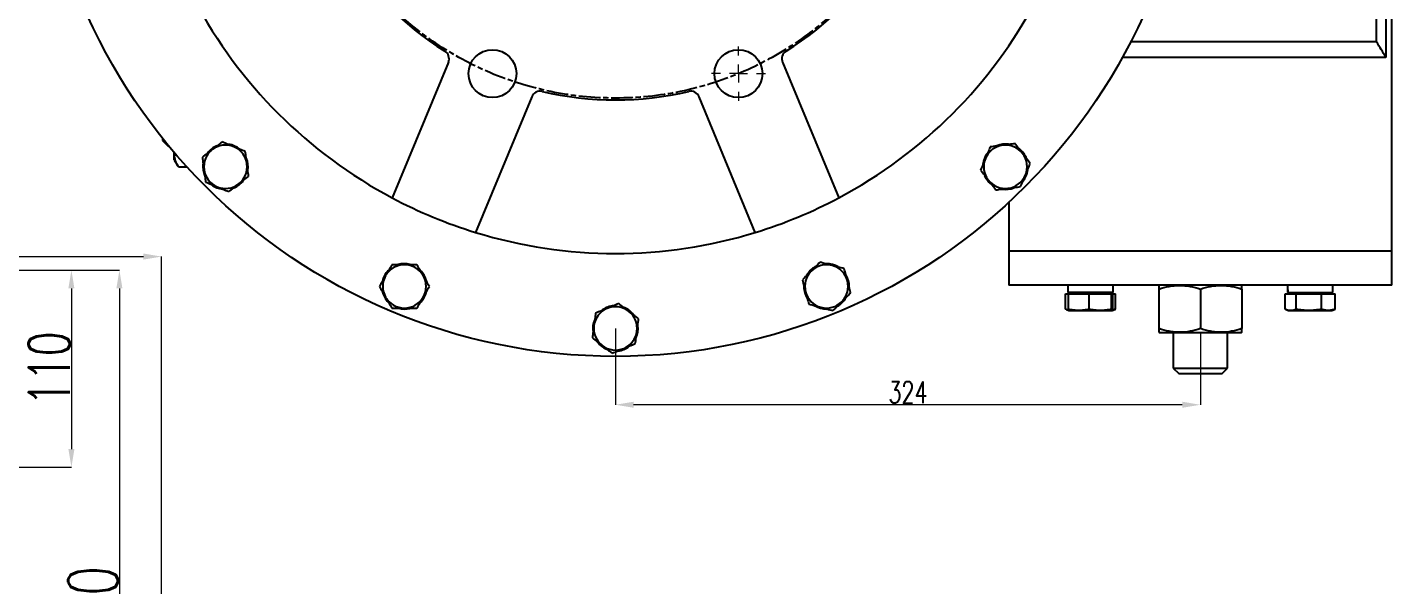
# Model space of a CAD drawing. Header units: millimetres. Extents: x 1486 to 4728, y 464 to 2757.
# Drawn here: x 3247 to 4003, y 1335 to 1644 of the extents above; entities that cross this region are included whole.
import ezdxf

# ---------------------------------------------------------------- set-up
doc = ezdxf.new("R2010")
doc.units = ezdxf.units.MM
doc.linetypes.add('AM_ISO08W050', pattern=[18, 12, -1.5, 3, -1.5])
for name, color, linetype, lineweight in [('10', 7, 'Continuous', 0), ('AM_5', 3, 'Continuous', 25), ('AM_7', 4, 'AM_ISO08W050', 25), ('标注', 3, 'Continuous', 13)]:
    doc.layers.add(name, color=color, linetype=linetype, lineweight=lineweight)
doc.styles.add('SLDTEXTSTYLE1', font='txt.shx', dxfattribs={"width": 0.7, "bigfont": 'gbcbig.shx'})
doc.dimstyles.new('SLDDIMSTYLE12$0', dxfattribs={"dimtxt": 12, "dimasz": 10, "dimexe": 0, "dimexo": 0.0625, "dimgap": 0.875, "dimtad": 1, "dimdec": 1, "dimlfac": 1.8, "dimrnd": 1e-09, "dimzin": 12, "dimdsep": 46, "dimtxsty": 'SLDTEXTSTYLE1', "dimcen": 0.09, "dimdle": 8.16, "dimclrd": 3, "dimclre": 3, "dimadec": 0, "dimazin": 3, "dimtfac": 1, "dimtdec": 1, "dimtofl": 0, "dimtmove": 0, "dimatfit": 3, "dimfxl": 0, "dimfrac": 2, "dimtolj": 1, "dimlwd": 5, "dimlwe": 5, "dimarcsym": 0})
doc.dimstyles.new('SLDDIMSTYLE12$3', dxfattribs={"dimtxt": 12, "dimasz": 10, "dimexe": 0, "dimexo": 0.0625, "dimgap": 0.875, "dimtad": 1, "dimdec": 1, "dimlfac": 1.8, "dimrnd": 1e-09, "dimzin": 12, "dimdsep": 46, "dimtxsty": 'SLDTEXTSTYLE1', "dimcen": 0.09, "dimdle": 8.16, "dimclrd": 3, "dimclre": 3, "dimadec": 0, "dimazin": 3, "dimtfac": 1, "dimtdec": 1, "dimtofl": 0, "dimtmove": 0, "dimatfit": 3, "dimfxl": 0, "dimfrac": 2, "dimtolj": 1, "dimlwd": 5, "dimlwe": 5, "dimarcsym": 0})

# ---------------------------------------------------------------- blocks, each defined once
blk = doc.blocks.new('*D61')
at = {"layer": 'AM_5', "color": 3, "lineweight": 5, "transparency": 16777216}
blk.add_line((2911.41, 1077.73), (2911.41, 1516.77), dxfattribs=at)
at = {"layer": 'AM_5', "color": 3, "linetype": 'Continuous', "lineweight": 5, "transparency": 16777216}
for p, q in [((2921.41, 1516.77), (3311.71, 1516.77)), ((3321.71, 1042), (3321.71, 1516.77))]:
    blk.add_line(p, q, dxfattribs=at)
at = {"layer": 'AM_5', "color": 3, "transparency": 16777216}
for points in [[(2921.41, 1518.44), (2921.41, 1515.11), (2911.41, 1516.77)], [(3311.71, 1518.44), (3311.71, 1515.11), (3321.71, 1516.77)]]:
    blk.add_solid(points, dxfattribs=at)
at = {"layer": 'Defpoints', "color": 0, "transparency": 16777216}
for p in [(3321.71, 1516.77), (2911.41, 1077.67), (3321.71, 1041.93)]:
    blk.add_point(p, dxfattribs=at)
at = {"layer": 'AM_5', "color": 0, "transparency": 16777216, "insert": (3116.56, 1531.36), "char_height": 12, "attachment_point": 5, "style": 'SLDTEXTSTYLE1'}
blk.add_mtext('\\A1;{\\H2.28571x;410}', dxfattribs=at)
blk = doc.blocks.new('*D63')
at = {"layer": 'Defpoints', "color": 0, "transparency": 16777216}
for p in [(3225.53, 1509.17), (3225.53, 1400.17), (3271.79, 1400.17)]:
    blk.add_point(p, dxfattribs=at)
at = {"layer": '标注', "color": 3, "lineweight": 5, "transparency": 16777216}
blk.add_line((3225.59, 1509.17), (3271.79, 1509.17), dxfattribs=at)
at = {"layer": '标注', "color": 3, "linetype": 'Continuous', "lineweight": 5, "transparency": 16777216}
for p, q in [((3271.79, 1499.17), (3271.79, 1410.17)), ((3225.59, 1400.17), (3271.79, 1400.17))]:
    blk.add_line(p, q, dxfattribs=at)
at = {"layer": '标注', "color": 3, "transparency": 16777216}
for points in [[(3270.12, 1499.17), (3273.45, 1499.17), (3271.79, 1509.17)], [(3270.12, 1410.17), (3273.45, 1410.17), (3271.79, 1400.17)]]:
    blk.add_solid(points, dxfattribs=at)
at = {"layer": '标注', "color": 0, "transparency": 16777216, "insert": (3259.48, 1454.67), "char_height": 10, "attachment_point": 5, "rotation": 90, "style": 'SLDTEXTSTYLE1'}
blk.add_mtext('\\A1;{\\H2.28571x;110}', dxfattribs=at)
blk = doc.blocks.new('*D57')
at = {"layer": 'AM_5', "color": 3, "lineweight": 5, "transparency": 16777216}
blk.add_line((3225.59, 1509.17), (3298.38, 1509.17), dxfattribs=at)
at = {"layer": 'AM_5', "color": 3, "linetype": 'Continuous', "lineweight": 5, "transparency": 16777216}
for p, q in [((3298.38, 1499.17), (3298.38, 1087.67)), ((2911.47, 1077.67), (3298.38, 1077.67))]:
    blk.add_line(p, q, dxfattribs=at)
at = {"layer": 'AM_5', "color": 3, "transparency": 16777216}
for points in [[(3296.71, 1499.17), (3300.04, 1499.17), (3298.38, 1509.17)], [(3296.71, 1087.67), (3300.04, 1087.67), (3298.38, 1077.67)]]:
    blk.add_solid(points, dxfattribs=at)
at = {"layer": 'Defpoints', "color": 0, "transparency": 16777216}
for p in [(3225.53, 1509.17), (2911.41, 1077.67), (3298.38, 1077.67)]:
    blk.add_point(p, dxfattribs=at)
at = {"layer": 'AM_5', "color": 0, "transparency": 16777216, "insert": (3283.79, 1320.81), "char_height": 12, "attachment_point": 5, "rotation": 90, "style": 'SLDTEXTSTYLE1'}
blk.add_mtext('\\A1;{\\H2.28571x;430}', dxfattribs=at)
blk = doc.blocks.new('SW_CENTERMARKSYMBOL_6')
at = {"layer": '10', "color": 0}
for p, q in [((0, 1), (0, 1.5)), ((-1, 0), (-1.5, 0)), ((0, 0), (-0.5, 0)), ((0, 0), (0, 0.5)), ((0, 0), (0, -0.5)), ((0, 0), (0.5, 0)), ((1, 0), (1.5, 0)), ((0, -1), (0, -1.5))]:
    blk.add_line(p, q, dxfattribs=at)
blk = doc.blocks.new('*D71')
at = {"layer": 'AM_5', "color": 3, "linetype": 'Continuous', "lineweight": 5, "transparency": 16777216}
blk.add_line((3358.49, 2114.32), (3393.36, 2060.42), dxfattribs=at)
at = {"layer": 'AM_5', "color": 3, "lineweight": 5, "transparency": 16777216}
for p, q in [((3573.07, 1782.51), (3573.25, 1782.51)), ((3573.16, 1782.42), (3573.16, 1782.6))]:
    blk.add_line(p, q, dxfattribs=at)
at = {"layer": 'AM_5', "color": 3, "transparency": 16777216}
blk.add_solid([(3394.76, 2061.33), (3391.96, 2059.52), (3398.79, 2052.03)], dxfattribs=at)
at = {"layer": 'Defpoints', "color": 0, "transparency": 16777216}
for p in [(3398.79, 2052.03), (3747.52, 1512.99)]:
    blk.add_point(p, dxfattribs=at)
at = {"layer": 'AM_5', "color": 0, "transparency": 16777216, "insert": (3373.11, 2104.39), "char_height": 12, "attachment_point": 5, "rotation": 302.90049, "style": 'SLDTEXTSTYLE1'}
blk.add_mtext('\\A1;∅642', dxfattribs=at)
blk = doc.blocks.new('*D74')
at = {"layer": 'AM_5', "color": 3, "linetype": 'Continuous', "lineweight": 5, "transparency": 16777216}
for p, q in [((3573.16, 1476.95), (3573.16, 1434.72)), ((3887.16, 1434.72), (3583.16, 1434.72))]:
    blk.add_line(p, q, dxfattribs=at)
at = {"layer": 'AM_5', "color": 3, "lineweight": 5, "transparency": 16777216}
blk.add_line((3897.16, 1474.55), (3897.16, 1434.72), dxfattribs=at)
at = {"layer": 'AM_5', "color": 3, "transparency": 16777216}
for points in [[(3583.16, 1436.39), (3583.16, 1433.05), (3573.16, 1434.72)], [(3887.16, 1436.39), (3887.16, 1433.05), (3897.16, 1434.72)]]:
    blk.add_solid(points, dxfattribs=at)
at = {"layer": 'Defpoints', "color": 0, "transparency": 16777216}
for p in [(3573.16, 1477.01), (3897.16, 1474.61), (3573.16, 1434.72)]:
    blk.add_point(p, dxfattribs=at)
at = {"layer": 'AM_5', "color": 0, "transparency": 16777216, "insert": (3735.16, 1441.59), "char_height": 12, "attachment_point": 5, "style": 'SLDTEXTSTYLE1'}
blk.add_mtext('\\A1;324', dxfattribs=at)

msp = doc.modelspace()

# ---------------------------------------------------------------- linework, layer by layer
at = {"color": 7, "linetype": 'Continuous', "lineweight": 25}
for p, q in [((4003.155, 1520.01), (4003.155, 2045.01)), ((3999.917, 1938.01), (3999.917, 1627.01)), ((3994.751, 1635.67), (3994.751, 1929.35)), ((3994.751, 1635.67), (3858.601, 1635.67)), ((3999.917, 1627.01), (3853.977, 1627.01)), ((3480.587, 1624.358), (3449.484, 1549.269)), ((3665.724, 1624.358), (3696.827, 1549.269)), ((3526.781, 1605.224), (3495.678, 1530.135)), ((3650.633, 1530.135), (3619.53, 1605.224)), ((3322.155, 1582.41), (3322.155, 1581.01)), ((3322.155, 1581.01), (3325.155, 1578.01)), ((3325.155, 1578.704), (3325.155, 1578.01)), ((3325.155, 1578.01), (3325.727, 1578.01)), ((3328.755, 1570.385), (3328.755, 1574.4)), ((3328.755, 1570.385), (3330.688, 1567.038)), ((3331.026, 1566.476), (3335.731, 1566.476)), ((3791.155, 1546.89), (3791.155, 1520.01)), ((3791.155, 1520.01), (3791.155, 1501.01)), ((3791.155, 1520.01), (3897.155, 1520.01)), ((3897.155, 1520.01), (4003.155, 1520.01)), ((4003.155, 1501.01), (4003.155, 1520.01)), ((3897.155, 1501.01), (3791.155, 1501.01)), ((3823.794, 1501.01), (3823.794, 1496.91)), ((3848.894, 1496.91), (3823.794, 1496.91)), ((3825.344, 1496.91), (3824.544, 1496.11)), ((3848.144, 1496.11), (3847.344, 1496.91)), ((3848.894, 1496.91), (3848.894, 1501.01)), ((3874.53, 1501.01), (3874.155, 1500.794)), ((3874.155, 1498.739), (3874.155, 1476.881)), ((4003.155, 1501.01), (3897.155, 1501.01)), ((3897.155, 1498.739), (3897.155, 1476.881)), ((3920.155, 1500.794), (3919.78, 1501.01)), ((3920.155, 1498.739), (3920.155, 1476.881)), ((3945.417, 1501.01), (3945.417, 1496.91)), ((3945.417, 1496.91), (3945.642, 1496.91)), ((3945.642, 1496.91), (3970.517, 1496.91)), ((3946.967, 1496.91), (3946.167, 1496.11)), ((3969.767, 1496.11), (3968.967, 1496.91)), ((3970.517, 1496.91), (3970.517, 1501.01)), ((3822.513, 1487.586), (3822.513, 1496.11)), ((3822.513, 1496.11), (3823.944, 1496.11)), ((3823.944, 1496.11), (3823.944, 1487.586)), ((3823.944, 1496.11), (3835.5, 1496.11)), ((3835.5, 1487.586), (3835.5, 1496.11)), ((3835.5, 1496.11), (3847.9, 1496.11)), ((3847.9, 1487.586), (3847.9, 1496.11)), ((3847.9, 1496.11), (3848.744, 1496.11)), ((3848.744, 1496.11), (3850.175, 1496.11)), ((3848.744, 1487.586), (3848.744, 1496.11)), ((3850.175, 1487.586), (3850.175, 1496.11)), ((3944.136, 1487.586), (3944.136, 1496.11)), ((3944.136, 1496.11), (3950.32, 1496.11)), ((3950.32, 1487.586), (3950.32, 1496.11)), ((3950.32, 1496.11), (3964.151, 1496.11)), ((3964.151, 1496.11), (3964.151, 1487.586)), ((3964.151, 1496.11), (3971.797, 1496.11)), ((3971.797, 1487.586), (3971.797, 1496.11)), ((3822.925, 1487.426), (3824.344, 1486.91)), ((3824.366, 1486.91), (3829.722, 1486.91)), ((3829.722, 1486.91), (3841.7, 1486.91)), ((3841.7, 1486.91), (3848.322, 1486.91)), ((3848.344, 1486.91), (3849.763, 1487.426)), ((3850.175, 1487.586), (3848.566, 1487.166)), ((3849.754, 1487.45), (3850.175, 1487.586)), ((3944.548, 1487.426), (3945.967, 1486.91)), ((3945.967, 1486.91), (3947.228, 1486.91)), ((3947.228, 1486.91), (3957.236, 1486.91)), ((3957.236, 1486.91), (3967.974, 1486.91)), ((3967.974, 1486.91), (3969.967, 1486.91)), ((3969.967, 1486.91), (3971.385, 1487.426)), ((3971.377, 1487.45), (3971.797, 1487.586)), ((3874.155, 1474.827), (3874.53, 1474.61)), ((3919.78, 1474.61), (3874.53, 1474.61)), ((3882.155, 1474.61), (3882.155, 1455.01)), ((3912.155, 1455.01), (3912.155, 1474.61)), ((3919.78, 1474.61), (3920.155, 1474.827)), ((3882.155, 1455.01), (3885.155, 1452.01)), ((3882.155, 1455.01), (3897.155, 1455.01)), ((3885.155, 1452.01), (3909.155, 1452.01)), ((3897.155, 1455.01), (3912.155, 1455.01)), ((3909.155, 1452.01), (3912.155, 1455.01))]:
    msp.add_line(p, q, dxfattribs=at)
for centre, radius in [((3573.155, 1782.51), 321), ((3505.038, 1618.06), 13.25), ((3641.273, 1618.06), 13.25)]:
    msp.add_circle(centre, radius, dxfattribs=at)
for centre, radius, start, end in [((3573.155, 1782.51), 179, 211.883595, 238.116405), ((3573.155, 1782.51), 179, 301.883595, 328.116405), ((3573.155, 1782.51), 264, 207.933879, 242.066121), ((3573.155, 1782.51), 264, 297.933879, 332.066121), ((3475.967, 1626.271), 5, 337.5, 58.116405), ((3670.343, 1626.271), 5, 121.883595, 202.5), ((3531.4, 1603.31), 5, 76.883595, 157.5), ((3573.155, 1782.51), 179, 256.883595, 283.116405), ((3614.911, 1603.31), 5, 22.5, 103.116405), ((3357.134, 1566.489), 12, 127.5, 187.5), ((3357.134, 1566.489), 12.55, 112.35835, 142.676801), ((3357.134, 1566.489), 12, 67.5, 127.5), ((3357.134, 1566.489), 12.55, 50.597209, 81.794427), ((3357.134, 1566.489), 12, 7.5, 67.5), ((3789.176, 1566.489), 12.55, 143.051817, 174.099574), ((3789.176, 1566.489), 12, 97.5, 157.5), ((3789.176, 1566.489), 12.55, 81.848422, 112.29247), ((3789.176, 1566.489), 12, 37.5, 97.5), ((3789.176, 1566.489), 12.55, 20.859321, 51.692056), ((3789.176, 1566.489), 12, 337.5, 37.5), ((3357.134, 1566.489), 12.55, 173.218902, 203.106001), ((3357.134, 1566.489), 12, 187.5, 247.5), ((3357.134, 1566.489), 12, 307.5, 7.5), ((3357.134, 1566.489), 12.55, 351.423322, 21.652194), ((3789.176, 1566.489), 12, 157.5, 217.5), ((3789.176, 1566.489), 12.55, 321.663071, 351.700503), ((3357.134, 1566.489), 12.55, 292.166265, 321.918979), ((3789.176, 1566.489), 12.55, 203.358925, 234.395361), ((3789.176, 1566.489), 12, 217.5, 277.5), ((3789.176, 1566.489), 12, 277.5, 337.5), ((3357.134, 1566.489), 12.55, 232.786112, 262.433134), ((3357.134, 1566.489), 12, 247.5, 307.5), ((3789.176, 1566.489), 12.55, 262.373117, 292.0564), ((3573.155, 1782.51), 264, 242.066121, 252.933879), ((3573.155, 1782.51), 264, 287.066121, 297.933879), ((3573.155, 1782.51), 264, 252.933879, 287.066121), ((3456.246, 1500.265), 12, 90, 150), ((3456.246, 1500.265), 12.55, 75.551817, 106.599574), ((3456.246, 1500.265), 12, 30, 90), ((3690.065, 1500.265), 12, 75, 135), ((3690.065, 1500.265), 12.55, 59.348422, 89.79247), ((3690.065, 1500.265), 12, 15, 75), ((3456.246, 1500.265), 12.55, 135.858925, 166.895361), ((3456.246, 1500.265), 12, 150, 210), ((3456.246, 1500.265), 12.55, 14.348422, 44.79247), ((3456.246, 1500.265), 12, 330, 30), ((3690.065, 1500.265), 12, 135, 195), ((3690.065, 1500.265), 12.55, 120.551817, 151.599574), ((3690.065, 1500.265), 12.55, 358.359321, 29.192056), ((3456.246, 1500.265), 12.55, 194.873117, 224.5564), ((3456.246, 1500.265), 12.55, 313.359321, 344.192056), ((3690.065, 1500.265), 12.55, 180.858925, 211.895361), ((3690.065, 1500.265), 12, 195, 255), ((3690.065, 1500.265), 12, 315, 15), ((3456.246, 1500.265), 12, 210, 270), ((3456.246, 1500.265), 12, 270, 330), ((3573.155, 1477.01), 12.55, 98.051817, 129.099574), ((3573.155, 1477.01), 12, 52.5, 112.5), ((3690.065, 1500.265), 12.55, 239.873117, 269.5564), ((3690.065, 1500.265), 12, 255, 315), ((3690.065, 1500.265), 12.55, 299.163071, 329.200503), ((3456.246, 1500.265), 12.55, 254.163071, 284.200503), ((3573.155, 1477.01), 12.55, 158.358925, 189.395361), ((3573.155, 1477.01), 12, 112.5, 172.5), ((3573.155, 1477.01), 12.55, 36.848422, 67.29247), ((3573.155, 1477.01), 12, 352.5, 52.5), ((3573.155, 1477.01), 12, 172.5, 232.5), ((3573.155, 1477.01), 12, 292.5, 352.5), ((3573.155, 1477.01), 12.55, 335.859321, 6.692056), ((3573.155, 1477.01), 12.55, 217.373117, 247.0564), ((3573.155, 1477.01), 12, 232.5, 292.5), ((3573.155, 1477.01), 12.55, 276.663071, 306.700503)]:
    msp.add_arc(centre, radius, start, end, dxfattribs=at)
for centre, start_param, end_param in [((3957.967, 1501.01), 1.5707963, 1.7605494), ((3957.967, 1496.91), 1.4763478, 1.5707963)]:
    msp.add_ellipse(centre, major_axis=(0, 21.737), ratio=0.5773503, start_param=start_param, end_param=end_param, dxfattribs=at)
msp.add_open_spline([(3999.917, 1627.01), (3998.197, 1629.898), (3996.475, 1632.785), (3994.751, 1635.67)], degree=3, dxfattribs=at)
for points, knots in [([(3355.326, 1580.227), (3354.417, 1579.53), (3353.505, 1578.83), (3351.674, 1577.425), (3350.754, 1576.719), (3349.829, 1576.009)], [0, 0, 0, 0, 0.5, 0.5, 1, 1, 1, 1]), ([(3361.726, 1577.576), (3360.649, 1578.022), (3359.578, 1578.465), (3357.445, 1579.349), (3356.384, 1579.789), (3355.326, 1580.227)], [0, 0, 0, 0, 0.5, 0.5, 1, 1, 1, 1]), ([(3331.026, 1566.476), (3330.447, 1567.542), (3329.275, 1569.696), (3328.753, 1572.297), (3329.123, 1573.771), (3329.213, 1574.129)], [0, 0, 0, 0, 0.4257016, 0.8606352, 1, 1, 1, 1]), ([(3349.829, 1576.009), (3348.904, 1575.3), (3347.984, 1574.594), (3346.153, 1573.188), (3345.241, 1572.489), (3344.333, 1571.792)], [0, 0, 0, 0, 0.5, 0.5, 1, 1, 1, 1]), ([(3368.127, 1574.924), (3367.069, 1575.363), (3366.007, 1575.802), (3363.875, 1576.686), (3362.803, 1577.129), (3361.726, 1577.576)], [0, 0, 0, 0, 0.5, 0.5, 1, 1, 1, 1]), ([(3369.032, 1568.055), (3368.879, 1569.211), (3368.728, 1570.361), (3368.427, 1572.649), (3368.277, 1573.789), (3368.127, 1574.924)], [0, 0, 0, 0, 0.5, 0.5, 1, 1, 1, 1]), ([(3780.741, 1577.482), (3780.303, 1576.424), (3779.863, 1575.362), (3778.98, 1573.229), (3778.536, 1572.158), (3778.09, 1571.081)], [0, 0, 0, 0, 0.5, 0.5, 1, 1, 1, 1]), ([(3787.61, 1578.386), (3786.454, 1578.234), (3785.305, 1578.083), (3783.016, 1577.781), (3781.877, 1577.632), (3780.741, 1577.482)], [0, 0, 0, 0, 0.5, 0.5, 1, 1, 1, 1]), ([(3794.479, 1579.291), (3793.344, 1579.141), (3792.204, 1578.991), (3789.915, 1578.69), (3788.766, 1578.538), (3787.61, 1578.386)], [0, 0, 0, 0, 0.5, 0.5, 1, 1, 1, 1]), ([(3798.697, 1573.794), (3797.987, 1574.719), (3797.281, 1575.639), (3795.876, 1577.47), (3795.176, 1578.382), (3794.479, 1579.291)], [0, 0, 0, 0, 0.5, 0.5, 1, 1, 1, 1]), ([(3802.914, 1568.298), (3802.217, 1569.206), (3801.518, 1570.118), (3800.112, 1571.949), (3799.406, 1572.869), (3798.697, 1573.794)], [0, 0, 0, 0, 0.5, 0.5, 1, 1, 1, 1]), ([(3344.333, 1571.792), (3344.482, 1570.656), (3344.632, 1569.517), (3344.933, 1567.228), (3345.085, 1566.078), (3345.237, 1564.923)], [0, 0, 0, 0, 0.5, 0.5, 1, 1, 1, 1]), ([(3345.237, 1564.923), (3345.389, 1563.767), (3345.54, 1562.617), (3345.842, 1560.329), (3345.992, 1559.189), (3346.141, 1558.054)], [0, 0, 0, 0, 0.5, 0.5, 1, 1, 1, 1]), ([(3369.936, 1561.186), (3369.786, 1562.322), (3369.636, 1563.461), (3369.335, 1565.75), (3369.184, 1566.9), (3369.032, 1568.055)], [0, 0, 0, 0, 0.5, 0.5, 1, 1, 1, 1]), ([(3778.09, 1571.081), (3777.644, 1570.004), (3777.2, 1568.933), (3776.317, 1566.8), (3775.877, 1565.739), (3775.439, 1564.68)], [0, 0, 0, 0, 0.5, 0.5, 1, 1, 1, 1]), ([(3775.439, 1564.68), (3776.136, 1563.772), (3776.835, 1562.86), (3778.241, 1561.029), (3778.947, 1560.109), (3779.656, 1559.184)], [0, 0, 0, 0, 0.5, 0.5, 1, 1, 1, 1]), ([(3800.263, 1561.897), (3800.709, 1562.974), (3801.153, 1564.045), (3802.036, 1566.178), (3802.476, 1567.239), (3802.914, 1568.298)], [0, 0, 0, 0, 0.5, 0.5, 1, 1, 1, 1]), ([(3346.141, 1558.054), (3347.199, 1557.615), (3348.261, 1557.176), (3350.394, 1556.292), (3351.465, 1555.849), (3352.542, 1555.402)], [0, 0, 0, 0, 0.5, 0.5, 1, 1, 1, 1]), ([(3364.439, 1556.969), (3365.364, 1557.678), (3366.284, 1558.384), (3368.116, 1559.79), (3369.027, 1560.489), (3369.936, 1561.186)], [0, 0, 0, 0, 0.5, 0.5, 1, 1, 1, 1]), ([(3779.656, 1559.184), (3780.366, 1558.259), (3781.072, 1557.339), (3782.477, 1555.508), (3783.177, 1554.596), (3783.874, 1553.687)], [0, 0, 0, 0, 0.5, 0.5, 1, 1, 1, 1]), ([(3797.612, 1555.496), (3798.05, 1556.554), (3798.49, 1557.616), (3799.373, 1559.749), (3799.817, 1560.82), (3800.263, 1561.897)], [0, 0, 0, 0, 0.5, 0.5, 1, 1, 1, 1]), ([(3352.542, 1555.402), (3353.619, 1554.956), (3354.69, 1554.513), (3356.823, 1553.629), (3357.885, 1553.189), (3358.943, 1552.751)], [0, 0, 0, 0, 0.5, 0.5, 1, 1, 1, 1]), ([(3358.943, 1552.751), (3359.852, 1553.448), (3360.763, 1554.148), (3362.595, 1555.553), (3363.515, 1556.259), (3364.439, 1556.969)], [0, 0, 0, 0, 0.5, 0.5, 1, 1, 1, 1]), ([(3783.874, 1553.687), (3785.009, 1553.837), (3786.149, 1553.987), (3788.437, 1554.288), (3789.587, 1554.439), (3790.743, 1554.592)], [0, 0, 0, 0, 0.5, 0.5, 1, 1, 1, 1]), ([(3790.743, 1554.592), (3791.898, 1554.744), (3793.048, 1554.895), (3795.337, 1555.196), (3796.476, 1555.346), (3797.612, 1555.496)], [0, 0, 0, 0, 0.5, 0.5, 1, 1, 1, 1]), ([(3449.317, 1512.265), (3448.745, 1511.273), (3448.17, 1510.278), (3447.016, 1508.279), (3446.436, 1507.274), (3445.853, 1506.265)], [0, 0, 0, 0, 0.5, 0.5, 1, 1, 1, 1]), ([(3456.246, 1512.265), (3455.08, 1512.265), (3453.92, 1512.265), (3451.612, 1512.265), (3450.463, 1512.265), (3449.317, 1512.265)], [0, 0, 0, 0, 0.5, 0.5, 1, 1, 1, 1]), ([(3463.174, 1512.265), (3462.028, 1512.265), (3460.879, 1512.265), (3458.571, 1512.265), (3457.411, 1512.265), (3456.246, 1512.265)], [0, 0, 0, 0, 0.5, 0.5, 1, 1, 1, 1]), ([(3466.638, 1506.265), (3466.055, 1507.274), (3465.475, 1508.279), (3464.321, 1510.278), (3463.746, 1511.273), (3463.174, 1512.265)], [0, 0, 0, 0, 0.5, 0.5, 1, 1, 1, 1]), ([(3686.479, 1513.649), (3685.669, 1512.839), (3684.856, 1512.027), (3683.224, 1510.394), (3682.404, 1509.574), (3681.58, 1508.75)], [0, 0, 0, 0, 0.5, 0.5, 1, 1, 1, 1]), ([(3693.171, 1511.856), (3692.045, 1512.158), (3690.925, 1512.458), (3688.695, 1513.055), (3687.585, 1513.353), (3686.479, 1513.649)], [0, 0, 0, 0, 0.5, 0.5, 1, 1, 1, 1]), ([(3699.863, 1510.063), (3698.757, 1510.359), (3697.647, 1510.657), (3695.417, 1511.254), (3694.297, 1511.554), (3693.171, 1511.856)], [0, 0, 0, 0, 0.5, 0.5, 1, 1, 1, 1]), ([(3445.853, 1506.265), (3445.27, 1505.255), (3444.691, 1504.251), (3443.536, 1502.252), (3442.962, 1501.257), (3442.389, 1500.265)], [0, 0, 0, 0, 0.5, 0.5, 1, 1, 1, 1]), ([(3470.102, 1500.265), (3469.529, 1501.257), (3468.955, 1502.252), (3467.8, 1504.251), (3467.221, 1505.255), (3466.638, 1506.265)], [0, 0, 0, 0, 0.5, 0.5, 1, 1, 1, 1]), ([(3681.58, 1508.75), (3680.756, 1507.926), (3679.936, 1507.106), (3678.303, 1505.474), (3677.491, 1504.661), (3676.681, 1503.851)], [0, 0, 0, 0, 0.5, 0.5, 1, 1, 1, 1]), ([(3701.656, 1503.371), (3701.355, 1504.497), (3701.054, 1505.617), (3700.457, 1507.847), (3700.16, 1508.957), (3699.863, 1510.063)], [0, 0, 0, 0, 0.5, 0.5, 1, 1, 1, 1]), ([(3442.389, 1500.265), (3442.962, 1499.273), (3443.536, 1498.278), (3444.691, 1496.279), (3445.27, 1495.274), (3445.853, 1494.265)], [0, 0, 0, 0, 0.5, 0.5, 1, 1, 1, 1]), ([(3466.638, 1494.265), (3467.221, 1495.274), (3467.8, 1496.279), (3468.955, 1498.278), (3469.529, 1499.273), (3470.102, 1500.265)], [0, 0, 0, 0, 0.5, 0.5, 1, 1, 1, 1]), ([(3676.681, 1503.851), (3676.977, 1502.745), (3677.275, 1501.635), (3677.872, 1499.405), (3678.172, 1498.285), (3678.474, 1497.159)], [0, 0, 0, 0, 0.5, 0.5, 1, 1, 1, 1]), ([(3678.474, 1497.159), (3678.776, 1496.033), (3679.076, 1494.913), (3679.673, 1492.683), (3679.971, 1491.573), (3680.267, 1490.467)], [0, 0, 0, 0, 0.5, 0.5, 1, 1, 1, 1]), ([(3698.55, 1491.78), (3699.375, 1492.604), (3700.195, 1493.424), (3701.827, 1495.056), (3702.64, 1495.869), (3703.449, 1496.679)], [0, 0, 0, 0, 0.5, 0.5, 1, 1, 1, 1]), ([(3703.449, 1496.679), (3703.153, 1497.785), (3702.856, 1498.895), (3702.258, 1501.125), (3701.958, 1502.245), (3701.656, 1503.371)], [0, 0, 0, 0, 0.5, 0.5, 1, 1, 1, 1]), ([(3874.155, 1500.72), (3874.155, 1500.744), (3874.155, 1500.925), (3874.155, 1500.264), (3874.155, 1499.251), (3874.155, 1498.739)], [0, 0, 0, 0, 0.0697817, 0.5306293, 1, 1, 1, 1]), ([(3874.155, 1498.739), (3876.033, 1499.365), (3877.925, 1499.881), (3881.747, 1500.596), (3883.678, 1500.792), (3886.122, 1500.794), (3886.614, 1500.782), (3887.592, 1500.735), (3888.079, 1500.699), (3889.536, 1500.559), (3890.502, 1500.42), (3893.379, 1499.883), (3895.275, 1499.366), (3897.155, 1498.739)], [0, 0, 0, 0, 0.25, 0.25, 0.5, 0.5, 0.5625, 0.5625, 0.625, 0.625, 0.75, 0.75, 1, 1, 1, 1]), ([(3897.155, 1498.739), (3899.033, 1499.365), (3900.925, 1499.881), (3904.747, 1500.596), (3906.678, 1500.792), (3909.122, 1500.794), (3909.614, 1500.782), (3910.592, 1500.735), (3911.079, 1500.699), (3912.536, 1500.559), (3913.502, 1500.42), (3916.379, 1499.883), (3918.275, 1499.366), (3920.155, 1498.739)], [0, 0, 0, 0, 0.25, 0.25, 0.5, 0.5, 0.5625, 0.5625, 0.625, 0.625, 0.75, 0.75, 1, 1, 1, 1]), ([(3920.155, 1498.739), (3920.155, 1499.356), (3920.155, 1500.521), (3920.155, 1500.657), (3920.155, 1500.72)], [0, 0, 0, 0, 0.529142, 1, 1, 1, 1]), ([(3445.853, 1494.265), (3446.436, 1493.255), (3447.016, 1492.251), (3448.17, 1490.252), (3448.745, 1489.257), (3449.317, 1488.265)], [0, 0, 0, 0, 0.5, 0.5, 1, 1, 1, 1]), ([(3463.174, 1488.265), (3463.746, 1489.257), (3464.321, 1490.252), (3465.475, 1492.251), (3466.055, 1493.255), (3466.638, 1494.265)], [0, 0, 0, 0, 0.5, 0.5, 1, 1, 1, 1]), ([(3574.964, 1490.748), (3573.906, 1490.31), (3572.844, 1489.87), (3570.711, 1488.986), (3569.64, 1488.543), (3568.563, 1488.097)], [0, 0, 0, 0, 0.5, 0.5, 1, 1, 1, 1]), ([(3580.46, 1486.53), (3579.536, 1487.24), (3578.616, 1487.946), (3576.784, 1489.351), (3575.873, 1490.051), (3574.964, 1490.748)], [0, 0, 0, 0, 0.5, 0.5, 1, 1, 1, 1]), ([(3680.267, 1490.467), (3681.374, 1490.171), (3682.483, 1489.873), (3684.713, 1489.276), (3685.833, 1488.975), (3686.959, 1488.674)], [0, 0, 0, 0, 0.5, 0.5, 1, 1, 1, 1]), ([(3693.651, 1486.881), (3694.461, 1487.691), (3695.274, 1488.503), (3696.906, 1490.135), (3697.726, 1490.955), (3698.55, 1491.78)], [0, 0, 0, 0, 0.5, 0.5, 1, 1, 1, 1]), ([(3449.317, 1488.265), (3450.463, 1488.265), (3451.612, 1488.265), (3453.92, 1488.265), (3455.08, 1488.265), (3456.246, 1488.265)], [0, 0, 0, 0, 0.5, 0.5, 1, 1, 1, 1]), ([(3456.246, 1488.265), (3457.411, 1488.265), (3458.571, 1488.265), (3460.879, 1488.265), (3462.028, 1488.265), (3463.174, 1488.265)], [0, 0, 0, 0, 0.5, 0.5, 1, 1, 1, 1]), ([(3562.162, 1485.445), (3562.013, 1484.31), (3561.863, 1483.171), (3561.562, 1480.882), (3561.41, 1479.732), (3561.258, 1478.576)], [0, 0, 0, 0, 0.5, 0.5, 1, 1, 1, 1]), ([(3568.563, 1488.097), (3567.486, 1487.651), (3566.415, 1487.207), (3564.282, 1486.323), (3563.22, 1485.884), (3562.162, 1485.445)], [0, 0, 0, 0, 0.5, 0.5, 1, 1, 1, 1]), ([(3585.957, 1482.313), (3585.048, 1483.01), (3584.137, 1483.709), (3582.305, 1485.115), (3581.385, 1485.821), (3580.46, 1486.53)], [0, 0, 0, 0, 0.5, 0.5, 1, 1, 1, 1]), ([(3585.053, 1475.444), (3585.205, 1476.599), (3585.356, 1477.749), (3585.658, 1480.038), (3585.808, 1481.177), (3585.957, 1482.313)], [0, 0, 0, 0, 0.5, 0.5, 1, 1, 1, 1]), ([(3686.959, 1488.674), (3688.085, 1488.372), (3689.205, 1488.072), (3691.435, 1487.474), (3692.545, 1487.177), (3693.651, 1486.881)], [0, 0, 0, 0, 0.5, 0.5, 1, 1, 1, 1]), ([(3824.172, 1487.075), (3824.135, 1487.08), (3823.577, 1487.14), (3823.027, 1487.371), (3822.513, 1487.586)], [0, 0, 0, 0, 0.06742555, 1, 1, 1, 1]), ([(3829.722, 1486.91), (3828.75, 1486.91), (3827.783, 1486.973), (3825.858, 1487.207), (3824.9, 1487.377), (3823.944, 1487.586)], [0, 0, 0, 0, 0.5, 0.5, 1, 1, 1, 1]), ([(3823.944, 1487.586), (3824.014, 1487.377), (3824.084, 1487.207), (3824.225, 1486.973), (3824.295, 1486.91), (3824.366, 1486.91)], [0, 0, 0, 0, 0.5, 0.5, 1, 1, 1, 1]), ([(3835.5, 1487.586), (3834.545, 1487.377), (3833.587, 1487.207), (3831.662, 1486.973), (3830.694, 1486.91), (3829.722, 1486.91)], [0, 0, 0, 0, 0.5, 0.5, 1, 1, 1, 1]), ([(3841.7, 1486.91), (3840.657, 1486.91), (3839.619, 1486.973), (3837.553, 1487.207), (3836.525, 1487.377), (3835.5, 1487.586)], [0, 0, 0, 0, 0.5, 0.5, 1, 1, 1, 1]), ([(3847.9, 1487.586), (3846.875, 1487.377), (3845.847, 1487.207), (3843.781, 1486.973), (3842.743, 1486.91), (3841.7, 1486.91)], [0, 0, 0, 0, 0.5, 0.5, 1, 1, 1, 1]), ([(3848.322, 1486.91), (3848.251, 1486.91), (3848.18, 1486.973), (3848.04, 1487.207), (3847.97, 1487.377), (3847.9, 1487.586)], [0, 0, 0, 0, 0.5, 0.5, 1, 1, 1, 1]), ([(3848.744, 1487.586), (3848.674, 1487.377), (3848.604, 1487.207), (3848.464, 1486.973), (3848.393, 1486.91), (3848.322, 1486.91)], [0, 0, 0, 0, 0.5, 0.5, 1, 1, 1, 1]), ([(3947.228, 1486.91), (3946.708, 1486.91), (3946.19, 1486.973), (3945.16, 1487.207), (3944.647, 1487.377), (3944.136, 1487.586)], [0, 0, 0, 0, 0.5, 0.5, 1, 1, 1, 1]), ([(3950.32, 1487.586), (3949.809, 1487.377), (3949.296, 1487.207), (3948.266, 1486.973), (3947.748, 1486.91), (3947.228, 1486.91)], [0, 0, 0, 0, 0.5, 0.5, 1, 1, 1, 1]), ([(3957.236, 1486.91), (3956.072, 1486.91), (3954.915, 1486.973), (3952.61, 1487.207), (3951.464, 1487.377), (3950.32, 1487.586)], [0, 0, 0, 0, 0.5, 0.5, 1, 1, 1, 1]), ([(3964.151, 1487.586), (3963.008, 1487.377), (3961.861, 1487.207), (3959.557, 1486.973), (3958.399, 1486.91), (3957.236, 1486.91)], [0, 0, 0, 0, 0.5, 0.5, 1, 1, 1, 1]), ([(3967.974, 1486.91), (3967.331, 1486.91), (3966.691, 1486.973), (3965.417, 1487.207), (3964.783, 1487.377), (3964.151, 1487.586)], [0, 0, 0, 0, 0.5, 0.5, 1, 1, 1, 1]), ([(3971.797, 1487.586), (3971.165, 1487.377), (3970.531, 1487.207), (3969.257, 1486.973), (3968.617, 1486.91), (3967.974, 1486.91)], [0, 0, 0, 0, 0.5, 0.5, 1, 1, 1, 1]), ([(3561.258, 1478.576), (3561.106, 1477.421), (3560.955, 1476.271), (3560.653, 1473.982), (3560.503, 1472.843), (3560.354, 1471.707)], [0, 0, 0, 0, 0.5, 0.5, 1, 1, 1, 1]), ([(3584.148, 1468.575), (3584.298, 1469.71), (3584.448, 1470.85), (3584.749, 1473.138), (3584.901, 1474.288), (3585.053, 1475.444)], [0, 0, 0, 0, 0.5, 0.5, 1, 1, 1, 1]), ([(3874.155, 1476.881), (3874.155, 1476.264), (3874.155, 1475.099), (3874.155, 1474.964), (3874.155, 1474.9)], [0, 0, 0, 0, 0.529142, 1, 1, 1, 1]), ([(3897.155, 1476.881), (3895.278, 1476.255), (3893.386, 1475.739), (3889.564, 1475.024), (3887.633, 1474.828), (3885.188, 1474.826), (3884.697, 1474.838), (3883.719, 1474.885), (3883.232, 1474.921), (3881.774, 1475.061), (3880.809, 1475.2), (3877.931, 1475.737), (3876.035, 1476.254), (3874.155, 1476.881)], [0, 0, 0, 0, 0.25, 0.25, 0.5, 0.5, 0.5625, 0.5625, 0.625, 0.625, 0.75, 0.75, 1, 1, 1, 1]), ([(3920.155, 1476.881), (3918.278, 1476.255), (3916.386, 1475.739), (3912.564, 1475.024), (3910.633, 1474.828), (3908.188, 1474.826), (3907.697, 1474.838), (3906.719, 1474.885), (3906.232, 1474.921), (3904.774, 1475.061), (3903.809, 1475.2), (3900.931, 1475.737), (3899.035, 1476.254), (3897.155, 1476.881)], [0, 0, 0, 0, 0.25, 0.25, 0.5, 0.5, 0.5625, 0.5625, 0.625, 0.625, 0.75, 0.75, 1, 1, 1, 1]), ([(3920.155, 1474.9), (3920.155, 1474.876), (3920.155, 1474.695), (3920.155, 1475.357), (3920.155, 1476.37), (3920.155, 1476.881)], [0, 0, 0, 0, 0.0697817, 0.5306293, 1, 1, 1, 1]), ([(3560.354, 1471.707), (3561.262, 1471.01), (3562.174, 1470.311), (3564.005, 1468.905), (3564.925, 1468.199), (3565.85, 1467.49)], [0, 0, 0, 0, 0.5, 0.5, 1, 1, 1, 1]), ([(3565.85, 1467.49), (3566.775, 1466.78), (3567.695, 1466.074), (3569.526, 1464.669), (3570.438, 1463.969), (3571.347, 1463.272)], [0, 0, 0, 0, 0.5, 0.5, 1, 1, 1, 1]), ([(3577.748, 1465.924), (3578.825, 1466.37), (3579.896, 1466.813), (3582.029, 1467.697), (3583.09, 1468.137), (3584.148, 1468.575)], [0, 0, 0, 0, 0.5, 0.5, 1, 1, 1, 1]), ([(3571.347, 1463.272), (3572.405, 1463.711), (3573.466, 1464.15), (3575.599, 1465.034), (3576.671, 1465.477), (3577.748, 1465.924)], [0, 0, 0, 0, 0.5, 0.5, 1, 1, 1, 1])]:
    msp.add_open_spline(points, degree=3, knots=knots, dxfattribs=at)
at = {"layer": 'AM_7'}
msp.add_circle((3573.155, 1782.51), 178, dxfattribs=at)

# ---------------------------------------------------------------- block references
at = {"layer": '10', "xscale": 10, "yscale": 10, "zscale": 10}
msp.add_blockref('SW_CENTERMARKSYMBOL_6', (3641.273, 1618.06), dxfattribs=at)

# ---------------------------------------------------------------- dimensions: what is measured, and where the dimension line sits
at = {"layer": 'AM_5'}
dim = msp.add_diameter_dim_2p(p1=(3747.517, 1512.994), p2=(3398.794, 2052.027), dimstyle='SLDDIMSTYLE12$3', override={"dimlfac": 1, "dimpost": ''}, dxfattribs=at)
dim.commit()
dim.dimension.update_dxf_attribs({"geometry": '*D71', "text_midpoint": (3367.334, 2100.656), "dimtype": 163})
dim = msp.add_linear_dim(base=(3321.709, 1516.773), p1=(2911.406, 1077.667), p2=(3321.709, 1041.934), text='{\\H2.28571x;410}', dimstyle='SLDDIMSTYLE12$0', override={"dimlfac": 1}, dxfattribs=at)
dim.commit()
dim.dimension.update_dxf_attribs({"geometry": '*D61', "text_midpoint": (3116.558, 1516.773), "dimtype": 160})
dim = msp.add_linear_dim(base=(3298.375, 1077.667), p1=(3225.531, 1509.167), p2=(2911.406, 1077.667), angle=90, text='{\\H2.28571x;430}', dimstyle='SLDDIMSTYLE12$0', override={"dimlfac": 1}, dxfattribs=at)
dim.commit()
dim.dimension.update_dxf_attribs({"geometry": '*D57', "text_midpoint": (3298.375, 1320.81), "dimtype": 160})
dim = msp.add_linear_dim(base=(3573.155, 1434.719), p1=(3897.155, 1474.61), p2=(3573.155, 1477.01), dimstyle='SLDDIMSTYLE12$0', override={"dimlfac": 1, "dimpost": ''}, dxfattribs=at)
dim.commit()
dim.dimension.update_dxf_attribs({"geometry": '*D74', "text_midpoint": (3735.155, 1441.594)})
at = {"layer": '标注'}
dim = msp.add_linear_dim(base=(3271.785, 1400.167), p1=(3225.531, 1509.167), p2=(3225.531, 1400.167), angle=90, text='{\\H2.28571x;110}', dimstyle='SLDDIMSTYLE12$0', override={"dimtxt": 10, "dimtdec": 3, "dimtzin": 0}, dxfattribs=at)
dim.commit()
dim.dimension.update_dxf_attribs({"geometry": '*D63', "text_midpoint": (3271.785, 1454.667), "dimtype": 160})

doc.saveas('drawing.dxf')
